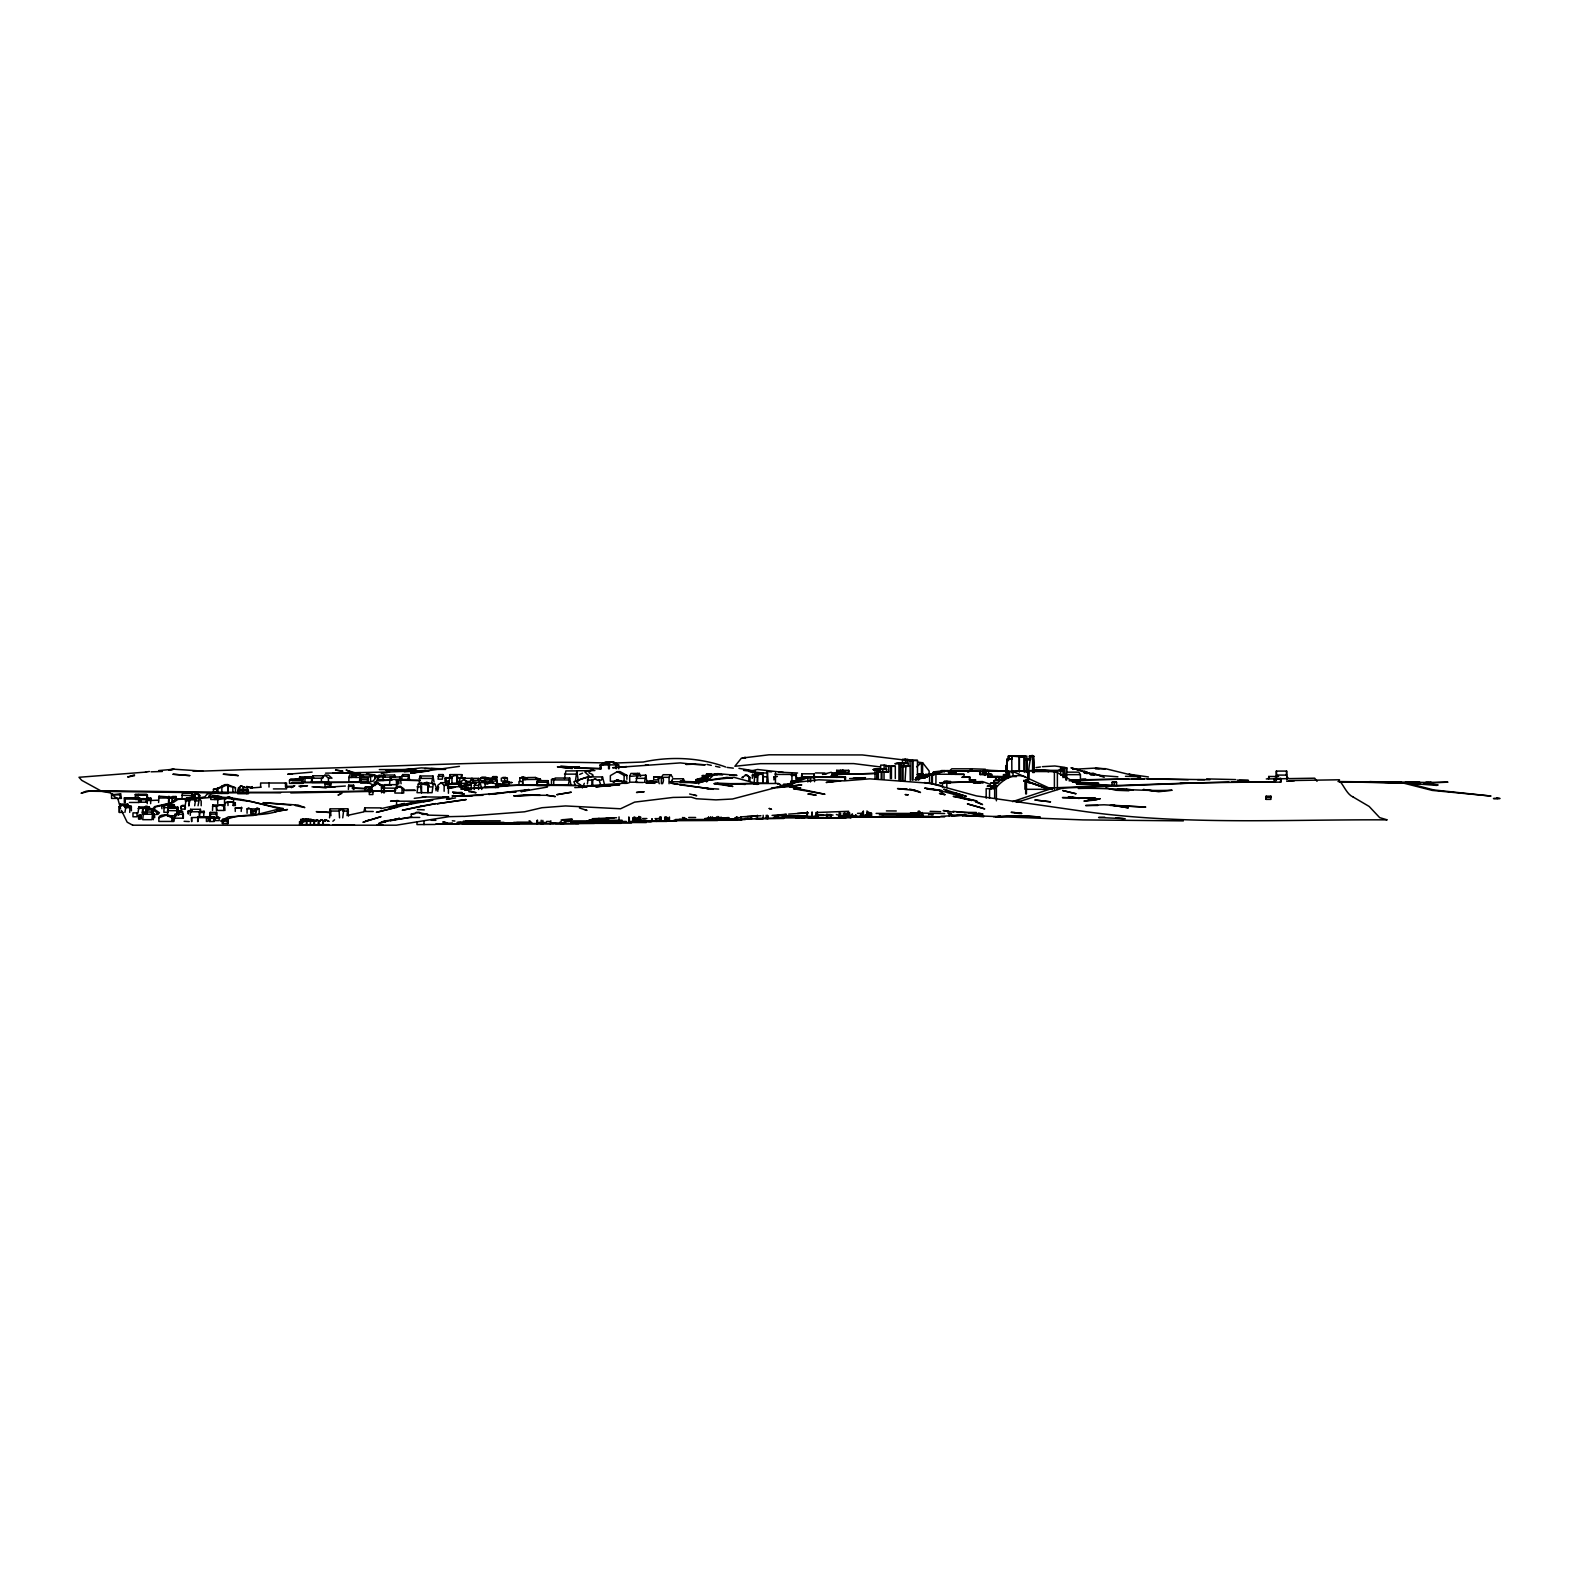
<?xml version="1.0" encoding="UTF-8"?>
<svg xmlns="http://www.w3.org/2000/svg" width="1580" height="1580" viewBox="0 0 1580 1580"><rect width="100%" height="100%" fill="white"/><g stroke="black" fill="none" stroke-linecap="round" stroke-linejoin="round"><path stroke-width="1.5" d="M575.495 780.816L576.858 770.882L565.857 770.922L564.495 778.604M1008.415 760.336L1008.297 756.089L1025.143 756.01L1024.946 772.482M923.214 776.629L923.293 773.864L917.842 773.864L920.133 776.629M217.685 798.256L217.744 799.599L226.691 798.275L217.685 798.256L217.744 803.549M1266.153 796.182L1266.192 799.381L1270.932 799.381L1270.893 796.182L1266.153 796.182L1266.093 799.381M1270.893 796.182L1270.834 797.446L1266.192 797.446M1286.851 779.868L1286.634 771.08L1276.363 771.099L1276.186 780.619M1286.634 771.08L1286.397 775.069M832.107 776.234L832.324 772.896L838.783 772.758M836.59 772.324L836.729 770.329L848.717 770.329L848.855 772.383C843.444 772.561 835.188 767.702 844.767 772.383M848.579 772.324L848.717 770.329M127.743 804.062L127.644 805.425L120.258 805.425L120.356 804.082L127.743 804.062L127.861 805.425M1268.582 778.861L1268.76 776.491L1278.595 776.491M1026.98 780.007C1022.497 779.295 1029.192 781.764 1025.736 780.737L1025.677 793.891M831.317 817.176L826.617 817.176L826.893 814.174M1063.577 777.261L1064.486 767.762L1060.713 767.762M150.633 803.647L150.772 798.038L147.375 798.019L147.217 803.647M124.919 812.416L125.926 806.827L122.727 804.694L119.191 806.649L119.191 812.416L123.023 812.416M184.919 805.563L184.84 809.098L181.108 809.098C178.58 804.101 187.526 804.121 184.998 809.098M137.025 812.811L137.025 816.781L132.977 816.781L132.977 812.851L137.993 812.969L138.882 806.985L149.29 807.005L146.762 807.696L146.94 813.582M126.163 807.301L131.417 807.341L131.258 806.294L125.274 806.215L129.896 806.215L129.738 807.597L124.919 807.597M801.435 777.123L801.85 773.805L814.253 773.805L814.569 781.665M813.838 777.103L814.253 773.805M382.103 788.025L382.478 785.319L391.208 785.3M384.216 787.788L381.55 787.768L384.572 786.899M190.252 815.399L190.627 809.315L200.383 809.315L200.739 811.784M200.383 809.315L199.989 811.745L204.037 811.251L204.432 812.436M171.963 807.143L172.339 804.892L171.963 807.143L168.349 807.143L168.705 804.892L174.314 804.872L174.768 808.348L174.314 807.084L177.79 807.104L178.224 812.258M383.782 788.104L384.375 784.668L396.659 784.668L396.086 788.163L383.782 788.104L383.782 792.805M168.349 812.258L163.846 812.258L164.3 804.931L168.705 804.892L168.349 807.143M174.314 807.084L173.859 808.348L174.314 804.872L164.3 804.931L164.735 807.479M763.12 783.186L763.338 775.504L761.145 773.134L757.294 775.504L757.294 783.186L766.616 783.186L767.446 772.995L754.944 772.976L754.114 783.186M582.368 787.946L584.343 783.325M176.861 814.036L177.316 808.091L167.915 808.091L167.441 815.734L176.861 815.734M757.531 783.186L757.808 775.523L761.145 773.134M171.864 802.482L172.062 797.149L159.027 796.202L158.593 802.482M168.882 802.482L169.1 797.13M212.49 810.441L212.786 804.99L223.511 805.03L223.925 806.728M181.898 799.105L182.431 792.982L192.266 793.002L192.78 795.431L195.012 795.688L195.012 799.105M168.448 802.482L168.882 796.281M192.266 793.002L191.733 799.105L191.792 795.55L197.046 793.437L199.791 795.412L199.791 798.453M381.037 807.894L364.782 807.834L363.933 811.468L373.236 811.488M367.429 779.789L367.844 778.051L361.03 778.051L360.615 783.068L367.429 783.068L367.429 779.789L360.615 779.73M197.619 821.501L197.816 816.761L214.011 816.702L214.347 821.501M356.073 774.891L349.694 774.891L348.884 777.38L351.925 777.399L351.925 775.543L356.527 775.543L356.033 777.439L348.884 777.38L348.884 781.863L361.07 781.863M301.78 821.205L302.274 819.368L308.851 819.388L309.305 821.146M353.288 789.487L353.604 785.201L348.706 785.161L348.39 789.487M216.144 818.163L216.618 812.377L210.239 812.377L209.725 821.501M172.457 797.939L172.852 796.518L176.012 796.537L176.348 797.861L172.457 797.939L172.457 798.967M311.418 781.942L311.872 776.708L305.276 776.787L304.822 781.942M308.357 821.146L308.851 819.388M339.542 817.848L339.068 810.125L342.584 808.802L340.293 810.066M176.012 796.537L175.617 798.967M197.619 817.63L209.725 817.65L209.508 821.501L213.577 821.501L214.011 816.702M302.985 821.126L303.478 819.388L303.953 821.126M310.51 821.087L311.023 819.329L305.493 819.349L304.999 821.067M752.278 778.367L752.574 774.398L756.781 774.398M449.036 784.292L449.036 780.974L447.16 780.974L447.16 784.292L457.232 784.292L457.588 776.768L455.909 774.615L450.024 774.615L448.839 784.292M351.925 777.399L352.459 775.543M796.024 781.31L796.281 774.496L791.462 774.496M342.741 817.848L343.67 810.145L341.892 808.802L338.851 810.895M347.047 815.596L347.738 808.782L330.24 808.842L329.549 817.848M359.43 781.863L360.22 774.871L354.848 774.891M300.24 824.642L300.733 819.487L306.382 819.447L306.915 821.225M152.667 811.982L151.957 819.684L142.733 819.684L143.444 812.061L152.667 811.982L153.379 819.684M301.464 821.245L301.958 819.625L307.606 819.625L308.159 821.245L307.606 819.625M204.037 811.251L203.623 817.196L199.317 817.196L199.554 811.745L190.252 811.804M299.706 776.906L299.252 778.308L304.822 778.308L305.276 776.906L299.706 776.906L300.082 778.308M398.871 779.829L398.871 783.7L396.462 783.7L396.462 779.73L399.404 779.473L400.214 776.985L390.379 777.005L389.569 783.7M235.262 808.071L241.76 808.012L235.262 808.071L235.262 811.429M147.809 808.605C149.488 805.445 143.444 805.622 144.945 808.605M306.382 819.447L305.829 821.067L305.493 819.349M322.774 778.209L323.604 775.76L312.781 775.8L311.932 782.475L320.602 782.475M246.776 786.524L246.401 787.61L252.543 787.571L246.776 786.524L247.132 787.571M587.365 783.897L588.471 776.926L602.513 776.945L604.37 784.055M383.071 777.083L383.802 775.03L394.625 775.03L393.894 777.163L383.071 777.083L383.071 780.579M241.464 807.183L241.187 811.429M602.513 776.945L601.407 780.105L598.01 780.105M251.812 787.61L252.188 786.563M442.993 774.595L442.361 779.157L438.075 779.157L438.707 774.595L442.993 774.595L443.802 776.373M177.79 807.104L177.335 812.258M227.303 823.516L227.777 819.349L222.661 819.349L222.188 820.652L222.188 823.516L228.251 823.516L227.777 819.349M455.909 774.615L461.834 774.635L460.629 777.992L457.232 777.992M1028.916 783.028C1026.447 771.771 1033.972 733.495 1033.932 772.561M646.971 782.219L645.746 775.089L629.689 776.392L629.689 782.199L637.57 782.199M644.541 782.219L645.746 775.089M339.542 811.054L329.549 811.034M636.049 782.219L637.254 775.168M378.41 776.886L379.003 775.346L384.434 775.405L383.822 776.945L378.41 776.886L378.41 779.631L383.822 779.631M147.414 808.703L146.94 809.908L152.431 809.888L152.905 808.683L147.414 808.703L147.849 809.928M217.112 791.817L217.526 788.381L213.458 789.309L213.458 791.817L217.882 791.817L217.526 788.381M1274.211 778.999L1280.748 778.407L1281.005 782.159L1274.211 782.159L1274.211 778.999L1281.005 778.999M1280.748 778.407L1280.491 782.159M427.904 786.643L427.904 792.686L427.746 786.919L429.148 785.398L426.679 782.535L420.576 785.359L421.584 792.686M629.689 776.392L630.933 773.45L639.347 773.41L637.649 776.215M209.725 817.65C203.267 817.769 210.18 816.742 207.81 821.501M492.881 782.89L485.139 783.64L485.139 787.531L498.451 787.531L497.029 781.093L486.561 781.073L485.139 783.64L487.805 783.68L491.637 781.073L492.881 782.89L490.235 781.073L487.805 783.68M434.836 784.115L426.679 782.535L418.246 784.115L417.001 792.686L432.071 792.686L433.236 784.174L434.836 784.115L436.08 786.958L436.08 790.77M372.209 776.688L371.399 774.871L362.768 774.871L361.919 776.846L370.55 776.846L371.399 774.871L374.796 774.951L374.796 778.644M407.996 779.454L408.746 774.635L402.663 774.575L401.893 776.254L401.893 779.454L409.497 779.454L408.746 774.635M419.075 784.095L420.142 775.977L432.94 775.997L434.085 782.179M458.615 785.319L460.076 778.249L471.591 778.328L473.052 781.448M431.853 782.199L432.94 775.997M471.591 778.328L470.149 781.369L466.1 781.508L463.651 779.414L461.36 781.508L461.36 785.3M478.622 778.407L477.614 780.52L471.512 780.421L472.499 778.387L478.622 778.407L479.629 784.332M705.332 776.748L706.102 775.148L706.951 776.629M683.37 778.762L681.908 781.745L671.243 781.764L672.705 778.802L683.37 778.762L684.792 781.626M342.741 811.054L347.047 811.073M470.563 785.122L471.353 783.542L471.077 789.487M466.633 785.319L474.375 782.416L480.162 782.456L478.602 785.379L474.276 785.359L475.837 783.581L474.375 782.416L468.213 782.376L466.633 785.319L471.196 785.28M198.053 805.741L199.514 798.098L186.539 798.117L185.077 805.741M495.607 787.531L497.029 781.093M190.035 797.466L188.889 805.741L190.035 797.466L195.841 797.466L194.696 800.902L198.053 800.922M457.489 783.522L464.935 783.364L463.532 785.951L459.74 785.892M194.696 805.741L195.841 797.466M237.77 790.75L238.56 789.329L247.645 789.368L248.455 793.713L237.77 793.713L237.77 790.75L248.455 790.454M445.619 783.976L460.155 783.976L458.615 786.741L447.535 786.741M421.445 792.686L421.584 786.623M247.645 789.368L246.855 793.713M1025.143 759.467L1030.476 759.486L1026.842 759.526L1026.862 771.81M661.368 783.72L661.368 777.321L663.126 774.714L670.809 774.733L672.586 777.281M1338.734 780.777C1342.408 781.942 1346.259 794.246 1352.994 796.913M669.071 783.72L669.071 777.321L670.809 774.733M911.285 760.869L862.384 754.944L768.966 754.806L741.435 758.124L734.878 766.261L760.336 763.673L853.694 763.594L880.297 766.932M985.841 770.132L997.908 770.685M546.779 785.556L547.924 780.658L549.09 785.556L536.785 785.556L536.785 782.278L537.931 780.678L547.924 780.658M568.346 784.964L569.708 778.051L570.933 784.964M224.163 820.77C240.772 811.231 265.954 818.717 283.294 808.506C262.201 805.05 242.036 797.683 220.252 797.209M580.887 785.596L553.711 785.082L553.731 779.908L555.133 778.032L569.708 778.051M119.764 798.413L120.613 793.792L121.463 798.413L111.568 798.413L111.568 794.839L120.613 793.792M138.645 798.651L124.879 798.631L138.645 798.651L138.645 802.462M468.075 790.198L468.49 787.354L468.865 790.198L465.132 790.198L465.132 787.847L468.49 787.354M551.479 779.71L555.331 778.703L551.479 779.71L551.479 784.964L565.917 784.964M662.514 783.72C666.602 774.812 655.878 774.911 659.235 783.72M1061.819 767.742L1061.819 770.882L1061.76 767.742L1064.486 767.762L1061.76 770.882L1034.327 770.467L1063.024 770.349L1063.024 777.637M142.615 813.068L143.069 807.696L142.042 813.068M289.496 780.283L290.74 778.98L303.064 778.98L303.064 783.364L289.496 783.364L289.496 780.283L301.82 780.283L303.064 778.98M495.804 780.026L496.476 776.61L497.147 780.026M706.537 781.962L714.733 773.785L720.717 773.746M705.983 778.525L703.179 781.626L705.213 781.053L705.213 778.92L701.5 778.92L701.362 781.567M967.869 772.344L971.483 768.808L985.387 769.243L982.148 771.593M535.264 777.459L537.398 779.434L540.558 779.355L535.264 777.459L527.858 777.558L525.883 779.493L522.723 779.572L522.723 784.845L522.585 781.508L518.99 781.508L518.99 784.845M702.034 779.138L700.71 779.592L704.206 778.703L704.245 776.313L708.294 776.293L706.003 778.525L699.683 778.506L704.245 778.486M710.803 773.924L709.005 775.681L710.803 775.622L710.803 773.924L706.596 773.864L706.596 775.582L702.31 775.622L702.33 780.263M948.237 772.245L951.753 768.808L971.483 768.808M238.402 791.067L238.402 788.104L240.733 785.833L245.078 787.433L240.733 785.833M708.887 775.721L704.957 775.662M255.841 813.265L256.967 807.874L259.199 808.901L259.199 813.265M492.249 780.026L492.921 776.649L496.476 776.61M299.548 821.837L305.829 820.652L299.548 821.837L299.548 824.642L328.818 824.661M332.886 821.264L334.545 819.763M421.524 782.535L418.246 784.115M969.192 771.593L971.838 769.263M310.431 824.661L310.351 821.363L312.168 819.842L315.882 821.343L312.168 819.842M1025.084 756.03L1023.84 757.057L1011.753 756.129L1011.872 759.21L1006.776 759.249L1006.48 775.602M321.036 819.664L324.749 821.343L321.036 819.664L319.041 821.383L319.041 824.661M324.887 775.207L321.412 778.15L321.412 782.475L328.443 782.475L328.443 778.012L324.887 775.207L328.443 775.128L331.978 778.189L328.443 778.012M218.534 796.616L221.101 796.695L213.991 796.577L219.087 796.142M916.617 766.813L921.476 762.725L921.476 774.635M998.758 782.238L998.758 777.617L1008.731 777.617L1008.731 776.313L1003.498 777.716L992.062 787.274L996.388 787.294C1003.735 778.841 1013.906 772.857 1025.539 776.886M142.042 808.605L146.743 807.716M323.308 824.661L323.308 821.264L325.243 819.684L328.818 821.284L325.243 819.684M314.084 819.803L312.208 821.343L308.337 819.981L306.56 821.363L306.56 824.661L306.698 820.83L302.333 821.896L302.333 824.661M452.038 784.292L451.841 776.787L457.074 774.615M448.424 793.259L448.424 785.339L445.343 782.693L441.077 782.693L437.818 785.339L437.818 791.264M749.967 781.31L749.967 777.518L746.767 774.733L741.869 777.479L742.995 777.696M371.28 789.941L373.236 790.75L369.424 790.83L369.305 794.543L372.88 794.543L372.999 790.83M316.435 819.763L320.147 821.343L316.435 819.763L314.479 821.304L314.479 824.661M340.036 810.244L341.892 808.802L339.996 810.086M480.498 778.091L487.173 777.794L480.498 778.091L480.498 780.599L484.566 780.599M995.756 787.907L990.226 788.637L994.669 788.657L996.388 786.168L996.388 800.823M838.289 772.778C851.383 774.536 825.274 774.931 838.526 772.778L844.688 772.877M146.407 802.206L146.9 794.503L135.268 794.503L135.268 797.939M210.752 796.676L217.507 796.142L218.08 799.5L210.752 799.5L210.752 796.676L217.507 796.142M308.278 821.363L310.253 819.961L312.07 821.363L310.351 821.363M1026.98 779.71L1025.736 781.034L1027.197 781.172M137.322 799.678L138.467 794.503L146.9 794.503M147.375 798.019L147.552 799.559L147.394 794.859L137.322 795.313M294.334 779.829L296.744 778.782L298.442 779.809M295.282 779.809L296.744 778.782M371.142 786.623L376.396 783.009L383.13 786.603L378.055 783.028L371.142 786.623L371.142 790.75M192.859 795.352L197.046 793.437M394.882 788.736L400.273 786.248L403.71 788.874L403.71 793.042L394.882 793.042L394.882 788.736L396.58 788.736M777.597 784.075L779.572 783.917L781.251 786.287M370.905 791.225L372.999 791.679L369.305 791.817L371.043 791.145M445.007 781.468L445.007 778.15L449.945 777.419M180.91 810.639C175.874 814.253 181.443 808.506 182.648 811.942L182.648 815.32M182.648 811.942L180.732 810.718L178.639 811.942M161.97 806.136C168.231 803.43 160.133 805.484 161.97 808.723M600.163 768.788L600.163 765.115L605.851 761.797L613.198 761.758L618.728 764.957L618.728 768.788M1000.377 815.655L996.96 816.663M626.885 779.295L626.885 775.346L619.992 771.593L617.227 771.652L610.354 775.642L610.354 781.27L626.885 781.27M247.072 813.265L247.072 808.861L248.909 807.814M294.788 785.655L291.372 787.61L294.058 786.228L285.842 786.425M225.881 798.651C228.784 793.16 239.785 804.358 228.982 796.893L224.538 799.559L224.498 803.529M617.089 779.829L622.658 781.843L617.089 779.829L613.08 782.08L614.581 782.001M140.739 815.497L140.739 818.875L138.526 818.875L138.526 815.537L141.252 815.201L141.252 818.875M504 778.17L507.358 778.229L507.358 781.073L501.334 781.073L501.334 778.17L505.56 777.321M460.057 787.373L466.535 786.445L466.535 790.039M371.517 789.743L369.424 790.83M1029.37 759.447L1029.37 756.168L1033.932 756.267M119.191 806.649L123.043 804.714L126.163 806.807L123.043 804.714M221.733 786.188L224.755 784.668L228.093 786.011L228.093 793.437L217.388 793.437L217.388 788.578L221.852 786.208L221.852 793.437M339.976 794.069L338.021 795.115L341.932 793.377M926.828 774.97L927.974 775.01L924.359 774.97L924.359 778.032L922.444 777.952L925.208 777.952M251.497 810.797L255.348 810.797L255.348 814.095L251.497 814.095L251.497 810.797L255.348 810.797M253.314 810.797L254.321 810.283M1017.737 801.692L1020.226 801.633L1016.177 801.712L1018.745 801.198M396.462 779.73L399.404 779.473M1112.024 785.023L1112.024 782.357L1115.065 781.962L1116.566 782.357L1116.566 785.023M470.563 783.581L475.837 782.416M695.871 783.107L695.871 779.69L700.039 779.631L697.728 778.762M918.197 777.913L919.343 777.854L915.748 777.874L915.748 780.066M698.38 778.762L695.871 779.69M138.526 815.537L141.252 815.201M591.927 785.813L591.927 780.066L595.798 778.782M221.951 787.235L227.56 784.589L235.44 787.749L235.44 791.54M447.535 788.025L455.475 787.136L449.095 788.341M965.933 814.984L962.26 815.596L964.946 814.312M173.01 821.442L173.01 818.282L174.57 818.282L173.919 821.442L158.849 821.442L158.849 817.769C159.679 811.962 177.197 816.682 171.924 817.788L165.406 814.767M1011.872 772.877L1011.753 756.129L1024.946 756.089M380.286 822.706L383.96 821.047L411.156 817.452M167.223 814.786L158.849 817.769M519.86 777.755L525.923 777.637L519.86 777.755L519.86 781.369M579.663 774.417L582.586 773.153M917.842 773.864L923.293 773.864M1019.317 757.057L1019.317 771.79L1019.317 757.057L1023.84 757.057L1023.84 771.79M482.927 795.313L452.038 795.945L471.946 795.984M997.474 771.297L1007.033 771.099L1007.033 759.21L1009.107 759.111L1009.107 756.089M901.351 766.754L910.278 766.083L899.988 766.142L899.988 780.461L899.751 763.338L908.263 763.377L908.263 766.083M805.682 778.229L805.682 777.202L787.531 784.431L783.502 784.45L783.502 786.485M424.21 801.198L425.435 800.705M396.58 807.617L396.58 801.198L398.911 801.198M406.495 805.207L413.269 802.482L406.198 804.931L432.821 800.112L423.302 801.672M219.146 817.848L219.146 820.573L215.334 820.573L215.334 817.828L219.976 817.729L217.29 817.058M488.141 778.308L484.685 779.671L494.698 778.308L496.199 779.295L488.141 778.308L494.698 778.308M365.395 821.343L362.946 822.291L381.037 816.663L365.395 821.343L369.779 819.645M527.858 777.558L522.723 779.572L540.558 779.355M616.319 764.977L618.728 764.957L609.386 764.858L606.286 763.377L600.163 765.115L613.198 761.758L616.2 764.918L616.2 768.788M191.812 811.172L188.099 811.152L192.187 811.152L188.099 811.152L188.099 813.759M933.977 774.536L928.428 775.188L944.386 770.665L944.386 771.85M783.344 786.03L786.682 784.766M218.119 816.979L215.334 817.828M224.083 806.412L223.511 805.03L220.292 805.01L224.083 806.412L224.083 810.441L216.44 810.441L216.44 806.313L220.766 804.971M419.747 817.452L411.274 817.452L411.274 814.075L419.154 812.239L422.255 814.391L427.686 814.312L416.251 812.258M503.092 782.594L511.94 782.535L503.092 782.594L503.092 785.418M1011.872 759.21L1009.008 759.151L1009.008 756.089L1011.99 756.03M706.596 773.864L722.574 774.931M570.341 820.692L569.254 821.264L570.755 821.521M601.308 768.67L574.29 767.939L601.269 768.65L601.012 765.115L606.286 763.377M749.947 771.218L757.531 769.48L783.423 772.403M902.338 763.278L894.912 763.673L899.751 763.338M925.327 777.399L919.817 777.992L927.302 775.602L927.302 777.36M928.922 775.899L916.479 779.908M993.86 786.248L997.158 785.971L987.224 786.208L993.86 786.248L993.86 788.637M247.072 808.861L255.841 808.94M914.741 779.671L918.652 778.427L918.652 780.125M134.517 774.852L127.664 777.005L134.517 775.721M383.723 821.857L385.915 821.185M1017.954 801.949L1062.846 788.045L1201.096 782.771L1273.954 781.843M351.925 775.543L356.527 775.543M740.112 817.729L738.571 817.65M932.832 774.694L946.855 770.665L983.906 771.395L983.906 774.417L979.896 774.457L979.896 771.554M1113.505 781.922L1112.024 782.357L1116.566 782.357L1113.505 781.922L1115.065 781.962M790.652 784.391L810.007 776.768L814.589 777.755L801.751 777.024L801.751 778.189L796.695 778.348L802.956 778.328L797.92 778.861L797.92 781.053L791.244 781.073L791.244 784.45L783.502 784.45M1012.563 801.633L1052.576 788.183M372.801 784.806L375.843 783.996L372.801 786.09L372.801 784.806L376.06 783.996M347.798 815.339L363.676 811.883M403.512 804.023L389.569 807.716L416.449 801.495L448.463 797.248M394.961 807.716L376.376 812.357L412.064 803.371M600.163 765.115L613.198 761.758M962.26 815.596L984.004 816.544L957.381 815.063L1082.952 819.902L1183.361 820.869M452.947 783.384L449.253 784.332L455.415 783.384M382.637 786.603L378.805 784.036L381.886 784.924M986.177 771.178C986.572 778.13 984.241 768.236 989.08 771.099L1008.395 771.04M1004.999 777.518L998.758 777.617M831.297 772.264L822.509 774.417L826.913 773.647M378.588 823.417L385.579 821.719M390.26 820.573L399.602 818.302L381.511 822.43L386.014 821.561M308.278 820.83L302.333 821.896M398.18 780.935L396.521 780.718L398.18 780.935L398.18 783.7M381.274 808.585L404.48 803.41M998.027 783.265L990.502 783.127L996.427 783.028M238.402 788.104L240.219 787.729M325.065 783.897L330.872 783.838L330.872 787.274L325.065 787.274L325.065 783.897L328.838 783.364M849.625 778.545L864.537 778.269M227.935 802.324C219.837 803.924 237.474 798.256 233.07 805.524M411.57 773.055L459.444 766.359M381.274 773.607L389.569 771.968L425.257 770.467M452.374 798.177L446.508 799.322L455.553 797.92M390.537 820.711L411.807 816.84M386.646 772.521L389.569 771.968L332.649 773.173M414.256 798.354L425.494 796.952L448.957 797.189M915.748 777.874L918.494 777.38M274.742 811.784L287.461 809.533L277.428 811.054M217.388 788.578L220.074 788.124M1027.197 780.875L1025.064 781.034L1025.064 789.309L1049.021 789.309L1026.447 780.895L1023.761 781.27M626.806 766.557L612.645 767.742L680.308 762.903L692.297 764.246L686.056 764.463M1125.474 776.313L1137.679 776.629M672.586 781.409L669.545 781.903L671.974 781.903M305.769 785.754L299.904 786.682L307.488 785.774L298.936 786.129M993.86 785.576L993.86 780.639L1001.029 780.164M1187.113 783.186L1188.318 783.107L1116.764 785.497L1084.374 783.877L1089.963 783.482M949.955 814.767L951.654 814.51M183.339 818.183L183.339 814.293L182.905 818.183L174.807 818.183L175.261 814.214M411.57 772.758L425.494 770.685L410.583 773.193L428.911 770.961M145.498 772.067L149.409 771.494M773.943 779.888L773.943 776.965L777.399 776.452M985.979 771.218L1006.776 771.198M601.15 786.149L595.779 786.899L619.735 784.746L603.481 785.971M653.725 776.846L658.939 776.846L653.725 776.846L653.725 779.829L658.07 779.829L658.07 776.827M1036.046 767.584L1040.45 766.971M451.841 776.787L452.038 777.972L448.839 777.972M834.003 781.468L826.182 782.456L840.837 780.915M844.392 815.932L840.363 816.307M990.463 784.391L982.523 781.567L939.587 782.771L950.469 782.574L950.469 781.429L944.267 781.429L944.267 782.633M618.748 767.406L623.389 766.853L620.466 766.991M789.803 816.149L785.359 816.544M228.093 786.011L235.44 787.749M777.064 787.709L801.751 784.924L771.455 787.907M843.996 816.031L838.526 816.208M1084.314 783.404L1093.558 783.325M465.31 796.083L515.89 791.62M601.012 765.115L609.386 764.858L609.386 768.788M742.561 758.282L745.484 758.005L744.95 757.136M547.411 787.057L521.025 791.62L529.083 789.526L488.773 794.424L502.479 793.12M415.046 813.68L411.274 814.075M385.579 770.329L415.125 769.282M216.44 806.313L216.855 810.441M509.352 792.469L516.206 791.817M370.016 790.237L370.016 786.899L371.952 786.88L371.952 790.237L365.138 790.237L365.138 787.215L370.194 786.899L370.194 790.237M158.691 770.566L174.096 769.223L202.675 771.099L247.665 769.559C366.817 768.907 485.929 759.723 605.357 762.962M463.296 821.165L479.214 820.81M154.643 814.253L151.522 812.239L154.643 814.253L154.643 817.749M807.834 781.942L807.834 777.242L845.517 777.163L845.517 780.145M607.471 819.269L592.224 819.684M785.793 814.431L776.452 815.734L805.998 816.11M650.269 781.053L652.955 780.836L647.583 781.132M398.121 800.547L390.556 801.179L397.153 800.645M629.018 782.87L579.406 786.406M786.603 814.273L772.067 815.399M704.206 778.703L704.957 776.274L708.887 776.254M608.636 819.25L589.182 819.842M788.637 814.115L807.38 812.87M1023.761 780.342L1045.98 788.4M250.568 787.986L261.075 787.215M458.714 824.029L436.001 824.089L452.374 822.963M132.74 825.195L396.343 825.195L448.997 816.663L462.723 816.346A4.977 4.957 -90 0 1 463.987 816.426L524.52 811.804L541.999 807.716L565.521 805.938L620.525 808.782L634.607 802.126L673.139 797.426L691.151 797.13L696.326 798.749L715.938 799.875L732.528 799.006L795.451 782.436L818.835 779.789L844.332 780.875L869.711 778.841L930.324 783.305L976.558 795.945L1082.813 811.251C1183.42 825.511 1285.705 819.289 1387.201 819.862L1379.676 817.63L1369.169 806.452L1353.132 797.011M995.993 777.242C995.913 784.549 993.879 774.082 999.469 777.202L987.856 777.242L988.349 774.378L991.707 774.378L991.707 777.163L987.856 777.242M951.515 816.05L963.721 815.221L941.009 816.268M842.575 770.329L845.063 771.455L842.713 770.329L836.867 772.403L836.729 770.329M371.952 786.88L365.138 787.215M404.302 771.79L420.122 770.803L411.077 770.546L428.062 770.922M470.544 822.548L469.201 822.37M740.546 816.88L760.928 815.734M413.763 769.243L404.974 769.776L421.347 767.88L437.463 768.828L424.763 768.591M345.349 786.03L331.918 786.899L334.841 787.274L327.04 786.208M704.957 778.644L701.639 778.802M518.082 795.708L535.916 795.115L513.698 795.846L530.307 794.977L523.711 795.214M1286.713 781.29L1294.297 780.816M656.628 781.962L645.371 782.594L657.359 782.08M873.345 769.697C890.034 769.263 864.003 770.013 877.038 769.322L877.038 779.157M796.458 781.429L800.25 780.994L791.244 781.073M1006.875 776.234L1006.875 771.613L1043.63 770.132L1054.393 771.099L1078.33 784.154M747.044 816.564L756.86 816.011M312.129 772.106L287.698 774.259L292.458 774.141M395.691 790.593L373.137 791.343M845.517 777.163L843.207 777.301L844.826 777.321L844.826 780.145M572.355 767.09L579.406 766.715L568.306 767.11M454.526 774.615L457.588 776.768M196.216 798.71L215.413 797.051M702.35 775.622L703.851 775.543M975.532 782.673L973.28 782.791L974.998 782.87L974.998 779.928L969.389 779.987L969.389 777.222L967.651 777.202L969.962 777.202L969.962 779.947L975.532 779.928L975.532 782.673L981.062 782.693L976.776 782.87M571.782 819.289L564.001 819.783L566.766 820.474M797.505 813.443L808.407 812.87M572.513 767.07L579.406 766.715M188.099 798.947L177.928 799.401L172.753 802.877L155.452 806.965L154.188 809.158L159.442 812.752L157.941 814.332L156.321 814.47L157.585 812.91L152.312 809.612L154.583 806.61L171.015 802.877L175.419 799.065L198.409 798.078L204.867 796.853L207.118 794.148L212.55 792.864L89.033 791.205L81.094 793.239L86.347 791.145L115.399 790.928L280.628 792.864M646.595 782.061L656.371 781.567M728.4 817.65L704.779 818.558M1006.855 765.55L1005.788 765.609L1005.788 772.857M698.676 783.957L698.676 781.626L703.179 781.626M562.46 819.684L572.414 819.269M616.556 817.709L592.224 818.717M604.686 820.81L587.424 821.008M786.267 816.761L789.822 816.821M1104.756 817.196L1098.594 817.492L1123.262 818.618M1025.42 770.922L1028.896 770.764L1028.916 778.723M341.221 808.802L343.67 810.145M995.973 816.919L1019.929 815.616L1039.956 817.018L1019.929 815.616L993.543 816.722M146.644 772.028L79 777.281L81.726 780.342L101.535 791.225L110.225 792.864L113.503 795.846M151.068 771.83L162.385 771.475M623.725 783.344L626.648 783.344M574.764 787.591L586.99 787.057L579.169 786.011M445.343 785.201L447.476 785.102L448.779 787.433M848.756 811.29L815.873 812.535L815.833 816.366M1006.875 771.613L1040.963 770.27L1057.376 771.889L1057.376 789.487M138.053 808.387L142.615 808.21M603.58 820.83L586.733 821.165M686.174 764.305L695.457 764.029M815.418 772.936L824.957 773.035M655.147 782.811L646.852 783.127L654.673 783.305M1278.418 778.802L1314.698 778.189L1317.029 781.29M885.886 769.302L886.143 765.194L880.692 765.115L880.613 769.342L886.558 769.302L886.558 771.85L882.825 771.87L882.825 769.361L886.558 769.302M148.441 800.547L158.454 800.171M853.299 778.13L865.504 777.676M787.531 784.431L792.568 784.351M705.885 818.598L729.091 817.63M145.103 806.531L147.809 806.63M606.305 818.025L614.363 817.729M436.001 824.089L451.386 823.792M327.416 783.404L330.872 783.838M505.798 781.685L508.938 781.587M1066.678 780.007L1066.678 767.742L1065.809 780.007M462.407 789.25L518.339 785.142L553.711 785.082M792.568 781.508L797.525 781.488L791.185 781.31M442.598 797.308L447.476 797.149M734.759 817.808L739.006 817.65M224.755 784.668L227.56 784.589M797.92 778.861L802.956 778.822M1023.346 770.981L1026.21 770.882M460.847 789.111L508.306 785.457L497.048 784.016M1061.404 767.762L1062.432 767.742M876.861 773.37L832.245 774.575L876.347 773.41M1022.141 771L1024.255 770.941M982.957 783.127L979.106 781.764L946.776 782.574L950.469 782.574M1085.5 783.384L1093.874 783.325M1289.162 780.599L1339.485 779.769M1027.316 781.824L1049.021 788.776M613.099 763.101L643.317 762.014C669.841 756.287 699.091 757.314 725.635 766.991M761.244 773.232L762.35 773.213M877.967 779.058L877.967 771.889L881.956 771.83L881.956 779.019M395.336 790.75L219.66 792.923L211.523 793.871L208.619 796.261L217.882 797.11M390.3 780.105L376.731 780.56L378.983 776.155L373.295 775.721M1070.015 779.928L1144.829 778.861M415.797 769.539L379.319 769.598M617.227 771.652L624.12 775.405L626.885 775.346M291.372 786.899L285.506 787.038L285.466 783.009M929.573 783.344L929.573 774.18L935.933 774.259L935.933 783.384M800.25 780.994L796.458 781.014M191.536 821.501L191.536 817.591L197.994 817.452L197.994 821.501M905.854 760.316L912.845 760.237M899.988 766.142L903.049 766.122L903.049 780.599M290.779 792.923L370.964 791.422M181.898 795.293L195.012 795.688M1016.177 801.712L1020.226 801.633M521.795 776.945L523.869 776.906M708.038 776.313L708.038 778.506L705.213 778.92M1229.003 782.041L1180.043 783.404M223.827 820.968L220.529 821.027L228.429 816.84L253.274 815.458L279.976 808.763L251.378 801.613L219.956 797.288M192.898 770.981L202.754 770.882M904.787 759.269L904.787 760.375L917.467 760.414L917.467 777.637M985.96 773.943L985.189 773.963M969.389 777.222L962.121 777.301M756.307 783.482L740.664 783.759L745.306 784.391L715.009 783.107M414.77 790.217L403.433 790.316M1046.572 788.064L1111.293 785.754L1076.869 784.273M427.212 815.102L448.463 815.655M957.125 812.318L976.44 812.456M659.235 777.577L662.514 777.518M308.337 819.981L310.253 819.961M323.308 821.264L325.204 821.245M325.559 773.153L360.754 772.679M577.944 770.764L594.91 770.546M877.967 771.889L888.592 771.83L888.592 766.32L890.389 766.3L890.389 778.565M729.822 775.464L736.991 775.365L717.577 773.627M949.185 772.719L955.88 774.299L955.88 772.699L949.185 772.719L949.185 774.24L952.207 774.299M952.878 772.739L955.88 772.699M754.114 776.945L757.531 776.886M763.12 776.807L766.616 776.768M924.359 774.97L930.067 774.97M453.341 792.726L462.15 792.587L453.341 792.686L464.342 794.029L452.611 791.896M1077.047 783.897L1083.999 783.127L1072.445 782.041M1044.558 788.183L1052.537 788.144M700.355 781.962L680.072 781.389L695.457 782.831M800.902 816.09L782.535 816.663M468.391 822.568L476.291 822.627M886.558 771.85L888.592 771.83M811.152 777.103L805.583 777.163L814.707 777.083L802.285 777.202L801.85 773.805M1092.096 783.482L1098.732 783.285L1072.682 781.784M168.349 806.057L171.963 806.017M209.508 818.302L213.577 818.262M1058.521 770.329L1063.024 770.349M458.615 781.527L461.36 781.508M969.389 779.987L974.998 779.928M1429.406 782.495L1369.742 781.665L1406.674 782.87L1433.593 789.921L1491.007 796.063L1432.25 790.415L1403.929 783.206L1341.697 781.764M167.579 798.196L172.516 798.157L172.062 797.149M142.733 814.293L151.957 814.214M500.208 820.81L466.159 820.83M933.03 775.207L933.03 772.442L938.658 771.87L933.859 771.83L933.859 775.267M983.906 774.417L991.707 774.378M979.896 774.457L990.7 774.398L990.7 777.202M1144.947 778.901L1131.675 778.861M1235.659 779.592L1206.587 778.881M1275.435 782.061L1231.413 782.041M405.606 790.494L415.422 790.435M256.256 808.921L259.199 808.901M917.467 760.414L913.102 760.434L913.102 780.105M895.307 778.565L895.307 766.28L891.436 766.3L891.436 778.565M873.345 769.401L877.651 769.677M933.03 774.496L925.208 774.516L930.067 774.556M924.359 777.281L916.519 777.321L921.397 777.479M426.679 782.535L427.785 782.535M603.817 785.833L610.236 785.813M1341.539 782.12L1401.164 781.981L1365.831 781.981M235.42 802.818L233.327 802.818L233.327 805.524L235.42 805.524L235.203 802.818M212.49 806.294L216.855 806.274M1097.863 805.464L1085.638 805.524L1103.966 804.793L1145.737 807.084L1110.068 805.405M1008.119 774.615L1003.537 774.635L1003.537 778.881M445.007 778.15L448.76 778.15M990.463 776.215L1005.117 776.669M389.569 779.493L396.995 779.473L396.995 783.7M1085.322 779.947L1128.673 778.999M1085.282 780.066L1071.082 780.046M536.785 782.278L546.779 782.238M448.384 784.351L451.07 784.332M714.456 783.7L778.565 783.463M990.719 788.637L990.719 786.188L996.388 786.168M147.217 799.519L150.633 799.519M504.04 822.39L475.047 822.39M531.453 822.39L513.678 822.39M1006.48 771.218L988.567 771.238L988.567 775.622M1066.796 772.166L1078.785 772.146L1080.424 774.635L1080.424 780.816L1069.048 780.816M564.495 774.141L575.495 774.121M954.715 774.319L964.017 774.338L964.017 777.261L962.121 777.242L969.962 777.202M1276.324 778.822L1266.291 778.94M944.267 781.429L947.961 781.429L947.961 782.574M591.335 785.872L595.087 785.852M124.326 797.999L140.462 798.591L139.731 802.462L139.731 797.999L124.326 797.999L124.326 802.462M1023.84 756.089L1026.842 756.03L1026.803 772.462M1026.862 759.486L1030.476 759.486M904.787 760.375L907.809 760.414L907.809 759.269L902.516 759.269L902.516 763.338L908.263 763.377M896.63 763.278L898.645 763.318M645.371 764.977L648.077 764.977M887.368 766.261L893.648 766.261M1066.678 767.742L1060.496 767.762L1060.773 775.365M877.038 769.322L876.624 779.157M876.821 769.618L882.825 769.361M984.024 770.665L1008 771M1007.388 771.159L984.933 770.586L984.933 775.425M933.859 771.83L944.386 770.665M1080.424 774.635L1065.177 774.635M752.278 775.444L756.465 775.444M760.158 773.134L763.338 775.504M791.185 775.405L796.024 775.405M921.772 775.563L924.616 775.622M924.636 775.444L923.036 775.484L924.754 775.622M438.075 776.373L442.361 776.373M773.943 776.965L775.148 776.965M661.368 777.321L669.071 777.321M834.043 777.301L837.321 777.301L837.321 775.997L830.764 775.997L830.764 777.301L834.043 777.301L834.043 775.997M844.826 777.321L836.274 777.321M311.932 778.209L320.602 778.209M502.894 777.38L507.358 778.229M419.075 778.407L431.853 778.407M636.049 778.328L644.541 778.328M1197.561 779.69L1204.632 779.69M587.365 780.105L592.698 780.105L592.698 785.813M973.28 779.928L975.532 779.928M995.479 780.224L999.291 780.224M1023.702 780.836L1027.968 780.836M490.235 781.073L491.637 781.073M1384.574 782.298L1398.774 782.456M1430.275 782.436L1431.322 782.416L1425.654 782.456L1447.932 782.159L1423.995 783.226L1438.136 784.964L1436.674 785.418L1400.769 782.633L1339.406 781.784M451.683 783.384L456.758 783.384L460.215 786.07M441.077 782.693L444.138 785.339L448.424 785.339M589.143 785.813L595.462 785.813M459.405 786.445L466.535 786.445M990.719 786.188L991.351 788.637L986.177 788.637L986.177 798.177M384.315 787.077L384.216 792.805M438.588 787.077L437.463 787.077L438.588 787.373M465.132 787.847L468.075 787.847M273.399 788.914L286.553 788.914L286.553 783.009L260.621 783.009L260.621 787.038M398.575 786.307L403.71 788.874M135.268 794.503L138.467 794.503M195.742 793.437L199.791 795.412M158.593 797.999L168.448 797.999M196.157 798.117L186.539 798.117L187.625 800.033M192.859 798.453L198.507 798.453L198.507 795.412M145.913 798.808C132.404 800.606 150.475 795.589 145.913 802.206L140.66 802.206M139.652 799.678L146.664 799.678M396.58 801.198L426.541 801.198M227.935 801.949L233.07 801.949M129.461 802.462L138.902 802.462L138.902 798.354M163.846 807.617L173.859 807.617M857.525 813.345L861.337 813.345M876.09 813.404L920.153 813.424M845.735 814.273L849.448 814.273M817.709 815.063L833.035 815.063M879.329 814.885L923.411 814.905M815.339 815.399L819.269 815.399M820.218 815.399L823.891 815.399M901.015 815.181L909.705 815.181M948.988 815.221L952.799 815.221M953.254 815.221L959.514 815.221M782.416 816.366L818.539 816.366M850.159 816.327L860.824 816.327M896.532 816.307L928.764 816.307M850.712 816.485L857.407 816.485M897.144 816.505L882.549 816.505L882.549 814.075M913.359 816.742L919.777 816.742M925.663 816.761L931.864 816.761M862.028 816.781L892.621 817.058M894.063 816.801L944.623 816.88M886.657 817.196L839.099 817.216L839.217 812.811M887.802 817.216L939.488 817.176M800.922 817.729L804.714 817.729M807.953 817.65L851.205 817.749M773.529 817.907L845.991 817.887M744.911 818.381L752.495 818.381M755.359 818.42L775.76 818.282M795.727 818.104L799.44 818.104M642.645 818.558L646.892 818.558M655.029 818.638L658.623 818.638M757.136 818.697L783.957 818.46M707.03 818.894L734.325 818.894M741.139 819.072L762.469 818.894M679.222 819.388L685.207 819.349M746.274 819.131L749.038 819.131M675.47 819.487L706.457 819.487M712.876 819.546L745.286 819.586M676.793 820.04L680.427 820.04M693.798 819.763L741.929 819.862M589.241 820.237L622.105 820.237M641.618 820.257L645.41 820.257M674.127 820.336L737.07 820.257L737.07 816.801M673.159 820.593L717.616 820.494M550.907 820.889L550.176 823.753M566.015 820.889L589.774 820.889M644.917 820.889L657.853 820.889M675.272 820.929L659.413 820.929L659.413 817.63M648.57 821.383L652.343 821.383L652.204 818.914M656.51 821.067L676.576 821.067M546.562 821.462L550.294 821.462M600.756 821.462L626.351 821.462M666.938 821.403L628.721 821.442L628.84 816.88M644.818 821.738L651.098 821.738M570.676 822.074L601.308 822.074M459.78 822.43L464.441 822.469M516.68 822.528L531.69 822.528M542.849 822.528L546.364 822.528M598.149 822.41L646.339 822.548M464.204 822.745L492.288 822.745M493.237 822.745L528.984 822.745M555.548 823.002L551.756 823.002L565.818 823.18L565.818 820.178M595.364 822.884L631.546 822.884M541.091 823.239L544.903 823.239M575.476 823.338L621.039 823.318M516.857 823.516L554.225 823.516M555.41 823.654L594.475 823.377M449.925 823.99L573.895 823.713M574.725 823.713L578.616 823.713M462.387 824.069L518.754 824.049M435.27 824.464L416.982 824.582L416.982 821.699M332.886 824.721L354.473 824.76M377.146 824.721L382.814 824.721M438.371 769.401L445.659 769.401M807.834 777.242L830.764 777.301M391.959 780.164L377.541 780.619L374.223 782.376L376.079 784.589M400.866 780.164L420.181 780.599M603.363 785.833L607.648 785.852M199.317 812.476L203.623 812.495M222.661 819.349L223.136 820.672L228.251 820.672M456.976 822.39L463.315 822.449M1033.182 771.534L1054.927 771.593M929.573 774.18L964.017 774.338M1276.363 771.099L1276.601 775.069L1286.851 775.109M717.3 774.773L710.506 775.109M462.071 777.696L461.834 774.635M1128.89 790.77L1115.934 790.277L1105.921 787.808M435.962 788.657L438.509 788.677M167.441 810.619L176.861 810.659M688.702 817.472L695.635 817.492M222.188 820.652L227.303 820.672M497.147 777.123L492.921 776.649M706.003 778.92L702.192 778.901L702.192 781.587M553.731 779.908L568.346 779.967M705.213 781.053L696.701 781.053L703.179 781.113M698.676 781.626L702.409 781.646M680.308 782.535L698.893 782.614L680.072 781.389M417.001 786.88L421.445 786.899M427.746 786.919L432.071 786.939M111.568 794.839L119.764 794.878M185.077 800.843L188.889 800.863M886.4 810.915L896.275 810.975M209.785 814.095L216.144 814.135M892.305 766.261L895.307 766.28M933.03 772.442L938.658 772.442M706.596 775.582L710.803 775.622M400.115 780.164L419.628 780.362M188.731 799.796L194.538 799.836M1072.662 769.322L1096.145 768.038L1105.19 768.986M1338.003 781.547L1364.626 781.863M492.249 777.261L495.804 777.281M359.43 777.459L356.033 777.439L356.033 775.543M181.266 809.098L181.266 806.156L184.998 806.195M431.202 820.297L435.902 820.336M901.351 766.478L904.214 766.794M880.297 769.381L875.024 769.342L875.024 779.177M983.906 771.395L941.423 770.546M933.425 789.131L927.085 789.072L939.547 790.356L943.695 794.167L939.547 790.356L924.636 788.163L941.739 790.415M174.807 814.273L183.339 814.293M885.886 766.28L888.592 766.32M1007.388 770.862L985.505 770.882M1209.944 779.71L1146.665 778.881L1188.219 779.73M463.651 779.414L466.93 781.369L466.93 785.26M376.396 783.009L378.055 783.028M348.39 786.307L353.288 786.366M401.893 776.254L407.996 776.333M304.743 778.229L311.418 778.328M780.283 785.398L784.746 785.596M540.321 795.392L528.589 795.214L547.411 795.313M168.882 798.078L171.864 798.117M1239.312 780.323L1248.18 780.461M1248.555 780.402L1237.199 780.184M1008.731 777.617L1004.88 777.558L1004.88 776.234L1008.731 776.313M1082.438 779.473L1086.092 779.375L1081.056 779.217M481.801 777.123L485.87 777.182M635.93 782.396L643.258 782.515M495.607 783.818L492.526 782.87M587.839 785.714L594.791 785.833M1042.405 766.675L1054.867 765.984L1065.118 767.406M1398.438 782.456L1384.673 782.298M910.475 812.89L944.662 813.522M540.321 822.469L538.958 822.41M218.08 796.636L212.253 796.103M431.103 768.492L445.264 768.808M1078.311 788.479C1109.674 787.551 1140.958 791.481 1172.123 790.237L1158.693 791.718L1143.308 789.487L1152.887 790.81M788.361 783.858L792.568 784.134M348.035 811.449L348.449 816.11M982.977 773.884L986.177 773.963M325.915 787.512L314.124 787.018M375.922 776.155L377.028 776.313L373.236 781.014L368.93 782.199L291.787 782.515L367.232 782.317L374.875 785.655M1005.117 774.694L1003.537 774.635L1004.031 779.295M940.614 811.666L930.106 811.35M422.433 784.095L429.148 785.398M352.063 788.064L366.58 788.578M353.387 788.223L365.494 788.657M472.914 782.416L475.837 783.581M907.098 788.973L897.519 788.598L915.847 790.632M993.86 780.639L1003.498 780.224L1003.498 777.716M560.841 766.043L584.047 768.196M801.751 777.024L805.682 777.202M326.645 787.669L312.03 786.84M213.458 789.309L217.112 789.467M1099.186 768.729L1095.177 768.552L1105.427 768.67L1140.622 777.301L1128.89 774.2L1148.443 776.945M461.261 822.528L458.003 822.39M766.893 771.613L771.613 771.83M778.703 772.146L797.584 773.015M713.943 783.68L732.844 786.445L717.202 783.344M417.436 809.572L424.269 809.888M184.109 821.304L189.244 821.561M473.19 822.469L474.415 822.528M1084.176 772.916L1093.953 773.548L1104.203 777.321M748.979 771.593L753.127 771.83M718.683 789.092L705.964 788.341L713.311 789.348M754.845 771.04L743.587 770.329L754.845 771.04L738.946 768.354M687.162 781.745L700.355 782.554M1092.491 773.45L1093.953 773.548M700.71 779.295L702.113 779.375M700.71 779.592L702.113 779.671M928.546 814.628L932.161 814.865M452.354 820.81L454.882 821.027M1137.442 775.74L1139.397 775.879M1117.889 776.807L1099.403 775.385M777.874 816.623L774.22 816.327M929.139 775.01L929.139 770.981L922.582 762.686L918.118 762.429L921.476 762.725M948.099 810.955L943.201 810.56L953.708 812.179M952.977 811.35L983.037 814.135L978.632 813.009M1004.88 776.234L1016.453 776.61M1091.504 799.401L1100.292 798.69L1083.939 801.119L1096.876 799.875L1084.67 797.9L1062.432 797.604L1095.651 798.236L1084.67 797.9L1089.232 798.907M486.601 782.969L481.031 782.456M1094.841 774.97L1090.279 774.556L1091.76 774.654M789.526 786.86L800.764 787.946L785.872 786.149M362.788 775.188L346.119 770.092L358.324 775.049M924.498 782.535L940.989 785.517M290.878 805.069L263.031 802.68L297.968 805.069L304.802 807.558L295.262 805.524M1115.875 817.769L1125.217 818.776M132.681 825.195L127.15 822.173L121.482 810.441M567.931 767.979L557.424 766.813L572.335 768.552M497.562 783.68L511.683 785.28L575.594 785.457L573.895 781.725L589.38 776.175L584.916 772.047L593.29 769.48L588.906 771.613L589.182 772.976C602.019 777.834 578.892 776.274 576.759 782.396L581.519 785.615M763.14 773.055L750.678 771.613L759.19 773.509M727.136 767.426L733.337 768.157M956.651 796.794L953.214 796.379L971.799 800.487L958.349 796.992M481.584 782.001L488.437 782.811M917.96 811.37L920.153 811.666M561.117 819.981L568.287 821.6M905.933 766.241L905.063 780.599M1029.37 756.168L1030.476 756.326M468.747 791.659L476.074 792.706L469.951 790.988M947.546 812.91L951.298 813.522M753.601 783.838L757.393 784.431M1084.907 772.66L1089.548 773.469M937.592 789.961L962.26 796.596L945.887 790.869M1101.043 775.681L1091.583 773.864M745.306 774.714L749.967 777.518M679.439 784.786L708.65 788.578L670.789 783.107L677.386 784.391M1268.622 778.723L1268.76 776.491M931.193 814.371L933.346 814.826M706.951 764.424L711.277 765.372M715.602 766.32L719.927 767.268M1088.087 773.272L1084.413 772.462L1087.099 773.667M909.488 789.072L915.531 790.435M912.904 790.158L920.488 792.508L917.546 790.909M371.3 775.03L366.481 773.884L374.796 774.951M689.611 793.99L696.681 795.688L694.252 795.036M845.024 771.455L842.713 770.329L840.185 772.186M529.102 820.79L530.189 821.067M1084.413 771.159L1087.593 772.501L1070.983 767.781L1094.189 775.03M758.657 784.016L734.206 777.419L704.621 780.737L726.958 777.36L732.409 777.992M1055.875 771.494L1057.376 771.889M836.373 814.53L837.677 814.925M955.169 792.884L966.407 796.419L943.695 789.23L947.605 790.632M579.406 807.953L586.99 810.422L585.035 809.671M1048.607 771.751L1046.375 770.922M917.032 774.496L925.564 777.538M918.237 774.496L925.011 776.926M559.794 822.271L563.586 823.792M1052.339 789.487L1013.037 771.435L1013.037 776.136M682.481 817.492L686.747 819.487L683.982 817.492M453.243 795.431L454.369 795.965M594.574 778.782L597.22 780.105M252.504 810.283L253.511 814.095M295.796 778.802L297.494 779.829M122.727 804.694L125.847 807.479M460.511 787.255L461.874 788.479M425.593 782.535L427.272 784.253M431.676 782.535L433.236 784.174M552.309 778.762L553.237 779.769M114.313 796.616L117.809 798.591L120.574 808.585M637.53 773.43L638.537 774.536L633.126 774.121M112.397 793.792L113.266 794.819M465.547 787.354L465.922 790.198M238.56 789.329L239.37 790.533M599.096 779.987L600.854 785.319M480.162 782.456L481.762 789.487M199.514 798.098L201.193 801.119L201.193 805.741M464.935 783.364L466.436 786.109M472.499 778.387L473.506 780.263M460.155 783.976L461.617 786.721M138.882 806.985L139.712 808.545M402.663 774.575L403.433 776.037M149.29 807.005L150.377 809.177M420.142 775.977L421.287 778.328M191.536 817.591L191.792 821.501M438.707 774.595L439.517 776.373M362.768 774.871L363.578 776.688M1274.448 778.407L1274.724 782.159M390.379 777.005L391.248 778.96M576.858 770.882L578.26 780.816M400.214 776.985L401.083 783.7M450.024 774.615L451.011 777.163M379.003 775.346L379.575 776.846M312.781 775.8L313.729 778.209M639.347 773.41L640.512 776.412M384.434 775.405L385.007 776.926M311.872 776.708L312.445 778.269M383.802 775.03L384.592 777.163M152.905 808.683L153.339 813.582M348.706 785.161L349.062 786.188M394.625 775.03L395.415 777.242M305.276 776.787L305.769 778.189M353.604 785.201L353.959 789.487M796.281 774.496L796.577 779.315M301.958 819.625L302.511 821.245M360.22 774.871L361.07 777.38M143.444 812.061L144.175 814.431M300.733 819.487L301.267 821.225M330.24 808.842L330.971 815.695M305.276 776.906L305.651 778.308M347.738 808.782L348.469 811.468M311.023 819.329L311.477 821.087M752.574 774.398L752.85 775.444M367.844 778.051L368.239 783.068M159.027 796.202L159.462 797.861M302.274 819.368L302.748 821.205M172.852 796.518L173.208 797.9M364.782 807.834L365.632 811.212M210.239 812.377L210.673 818.163M216.618 812.377L217.033 818.163M767.446 772.995L768.295 783.186M754.944 772.976L755.793 776.945M212.786 804.99L213.063 806.353M167.915 808.091L168.349 810.56M177.316 808.091L177.77 814.016M396.659 784.668L397.212 787.966M190.627 809.315L191.002 811.824M150.772 798.038L150.949 799.539M120.356 804.082L120.455 805.425M832.324 772.896L832.542 776.195M1025.657 780.955L1025.677 789.309M1027.968 778.288L1027.948 770.803L1027.968 781.784M1276.601 775.069L1276.601 779.849M1114.275 782.357L1114.275 785.023M1064.604 767.762L1064.486 777.558M1054.393 771.099L1054.393 789.487M1033.794 756.267L1033.794 772.561M1032.609 756.188L1032.609 772.541M1026.447 780.895L1026.447 793.891M1009.482 771.534L1009.482 776.195M1008.949 771.573L1008.949 776.195M1008.415 756.07L1008.415 760.75M998.481 777.261L998.481 780.244M994.669 788.657L994.669 798.177M989.594 788.637L989.495 798.177M988.349 777.222L988.349 774.378L982.918 774.457L982.918 771.475M980.41 771.475L980.41 774.457M979.106 781.764L979.106 783.147M975.492 781.745L975.492 783.167M949.225 813.542L949.225 815.991M946.776 781.429L946.855 787.571M942.49 782.771L942.49 787.531M932.398 774.2L932.398 783.344M931.983 774.2L931.983 783.344M923.155 773.924L923.155 776.629M922.582 762.686L922.582 777.024M922.305 812.495L922.305 814.905M919.106 811.054L919.106 813.424M912.095 760.434L912.095 780.105M910.04 760.454L910.278 780.441M907.592 760.414L907.592 763.357M905.557 759.269L905.557 763.338M903.938 763.417L903.938 766.122M902.121 766.142L902.121 780.481M901.805 763.377L901.805 766.122M900.442 763.357L900.442 780.461M898.941 763.614L898.941 780.402M884.129 765.155L884.129 769.302M884.03 771.83L884.03 779.019M881.206 771.85L881.206 779.039M880.277 769.342L880.277 771.87M879.112 769.342L879.112 771.87M878.342 771.889L878.342 779.058M871.627 813.226L871.627 816.781M871.153 813.226L871.153 816.781M870.6 812.772L870.6 816.781M870.145 812.752L870.145 816.781M869.079 812.594L869.079 816.781M868.565 811.923L868.565 816.781M867.46 812.199L867.46 816.781M867.025 810.895L867.025 816.781M866.314 814.925L866.314 817.354M865.88 814.964L865.88 817.354M864.932 814.885L864.932 817.354M863.351 810.975L863.411 816.781M862.562 811.962L862.562 816.781M862.028 813.147L862.305 816.781M860.883 815.004L860.883 817.354M860.409 815.043L860.409 817.354M856.083 814.885L856.083 817.354M855.452 815.023L855.452 817.235M852.45 814.115L852.45 817.216M852.41 814.925L852.41 817.354M852.015 814.115L852.015 817.216M850.277 815.3L850.277 817.749M849.625 812.732L849.625 817.216M849.171 812.732L849.171 817.216M848.006 812.239L848.006 817.216M847.571 812.239L847.571 817.216M846.584 813.522L846.584 817.216M846.169 813.443L846.169 817.216M844.984 812.831L844.984 817.216M843.918 813.068L843.918 817.216M843.365 813.661L843.365 817.216M840.659 813.424L840.659 817.216M840.165 813.187L840.007 817.216M839.75 813.582L839.592 817.216M839.355 815.221L839.355 817.65M830.764 817.176L830.764 814.589L826.617 814.589L826.617 817.176M817.413 811.764L817.413 816.366M812.12 812.001L812.12 816.366M811.863 812.436L811.863 816.366M810.619 777.222L810.619 781.705M810.283 777.242L810.283 781.725M807.36 811.784L807.36 816.366M807.123 812.239L807.123 816.366M791.916 783.127L791.975 773.213L792.034 774.437L775.444 774.417L775.444 783.127M768.038 815.793L768.038 818.697M767.465 815.26L767.465 818.697M766.221 815.26L766.221 818.697M763.16 815.28L763.16 818.697M762.864 775.504L762.864 783.186M757.333 815.28L757.333 818.697M751.31 816.623L751.31 819.072M748.861 777.301L748.861 781.231M741.218 816.979L741.218 819.862M736.379 816.84L736.379 820.257M721.053 817.018L721.053 820.257M718.979 817.018L718.979 820.257M717.913 816.485L717.913 818.894M716.49 816.88L716.49 820.257M712.481 816.88L712.481 820.257M710.743 816.86L710.743 820.257M710.546 817.433L710.546 820.257M708.61 816.919L708.61 820.257L708.433 817.433M669.446 816.998L669.446 820.929M667.846 817.532L668.004 820.929M667.352 817.532L667.352 820.929M666.405 817.235L666.405 820.929M665.832 816.742L665.832 820.929M664.706 817.058L664.706 820.929M661.19 817.077L661.19 820.929M660.736 817.235L660.736 820.929M659.887 816.801L659.887 820.929M656.628 818.815L656.628 821.403M656.214 818.835L656.214 821.403M651.809 818.875L651.809 821.403M640.73 817.117L640.73 821.442M640.295 817.137L640.295 821.442M639.189 816.524L639.189 821.442M638.755 816.524L638.755 821.442M637.747 817.848L637.747 821.442M637.273 817.848L637.273 821.442M635.832 817.393L635.832 821.442M634.548 816.919L634.548 821.442M633.462 817.294L633.462 821.442M632.869 817.867L632.869 821.442M629.294 817.887L629.294 821.442M624.12 775.405L624.12 781.27M619.024 816.899L619.024 820.237M608.557 764.957L608.557 768.788M598.919 818.302L598.919 822.074M564.613 820.198L564.613 823.18M561.098 821.343L561.098 823.792M542.849 820.395L542.849 823.832M541.189 820.237L541.189 823.832M537.516 820.139L537.516 823.832M537.398 779.434L537.398 784.845M536.943 820.435L536.943 823.832M508.8 782.535L508.8 785.418M504.672 778.229L504.672 781.073M484.566 778.189L484.685 783.562M478.602 785.379L478.602 789.487M475.086 783.542L475.086 785.102M474.375 785.3L474.276 789.487M470.939 821.837L470.939 824.049M466.1 781.508L466.1 785.3M464.816 787.373L464.816 790.039M457.035 776.787L457.035 784.292M446.172 777.439L446.172 781.468M444.138 785.339L444.138 791.264M423.993 821.679L423.993 824.582M402.011 788.874L402.011 793.042M397.311 780.678L397.311 783.7M381.688 784.984L381.688 786.129M381.452 786.623L381.55 792.805M373.018 784.786L373.018 786.09M370.55 776.846L370.55 780.974M368.259 786.919L368.259 790.237M329.45 783.897L329.45 787.274M322.735 821.383L322.735 824.661M318.212 821.343L318.212 824.661M314.104 821.383L314.104 824.661M301.82 780.283L301.82 783.364M300.891 820.613L300.891 824.642M269.015 783.009L269.015 787.038M250.884 808.921L250.884 813.265M243.261 787.512L243.261 791.067M233.603 799.48L233.603 803.509M232.853 788.045L232.853 791.639M228.014 801.949L227.994 805.524M227.856 786.011L227.856 793.437M225.071 802.344L225.071 805.524M224.716 806.649L224.972 810.441M223.847 806.175L223.925 810.441M223.136 820.672L223.136 823.516M216.894 796.577L216.894 799.5M215.334 796.478L215.334 799.5M214.446 796.695L214.446 799.5M206.486 817.67L206.407 821.501M199.554 811.745L199.554 817.196M194.083 795.708L194.083 799.105M188.494 811.133L188.494 813.759M178.817 811.844L178.639 815.32M171.924 817.788L171.924 821.442M153.596 814.332L153.596 817.749M152.431 809.888L152.431 813.582M145.735 808.545L145.735 813.068M145.301 806.728L145.301 808.605M141.153 799.263L141.153 802.206M139.06 815.28L139.06 818.875M135.979 794.977L135.979 799.678M131.258 806.294L131.417 810.738M129.896 806.215L129.738 812.416M125.136 798.374L125.136 802.462M124.939 798.413L124.879 802.462M119.507 806.63L119.507 812.416M775.484 773.232L775.444 774.417L775.484 773.232M181.917 812.12L178.797 812.16L181.917 812.12M1414.456 783.206L1420.143 783.601L1414.456 783.206M1286.634 777.479L1287.917 777.498L1286.713 777.439M1496.576 798.275L1498.156 798.453C1483.561 798.611 1508.782 798.69 1496.576 798.275M1419.749 782.357L1405.371 782.179L1419.729 782.337M420.359 806.274L402.288 810.283L435.764 803.627L420.359 806.274M466.041 799.559L436.969 803.766L466.041 799.559M571.111 792.251L556.93 794.641L571.111 792.251M173.839 769.223L168.705 769.993L173.839 769.223M425.494 796.833L422.077 797.209L425.494 796.952M643.909 791.797L636.582 792.449L643.909 791.797M529.32 789.743L524.442 790.039L529.182 789.803M1072.702 797.011L1068.06 797.209L1079.298 798.433L1072.702 797.011M462.92 777.952L460.866 778.032L465.468 778.387L462.92 777.952M810.046 793.95L807.854 794.029L816.169 795.175L810.046 793.95M840.856 772.284L836.867 772.403L840.856 772.284M803.213 789.684L793.437 788.697L824.957 794.266L803.213 789.684M704.996 764.799L688.386 764.009L704.996 764.799M534.949 794.819L532.5 794.859L539.353 794.878L534.949 794.819M1126.698 789.25L1117.396 789.388L1133.295 789.941L1126.698 789.25M257.777 809.355L256.394 809.375L257.777 809.355M386.547 791.323L382.261 791.62L386.547 791.323M1050.463 801.83L1035.078 800.013L1050.463 801.83M321.175 811.804L316.276 811.666L330.576 812.555L321.175 811.804M234.689 774.753L223.195 774.22L238.343 775.662L234.689 774.753M555.232 796.537L546.68 795.273L555.232 796.537M189.719 775.602L173.109 774.259L189.719 775.602M908.026 794.799L905.34 794.602L908.026 794.799M1014.538 812.594L1011.121 812.318L1021.885 813.404L1014.538 812.594M443.091 821.956L447.476 823.002L443.091 821.956M1114.71 805.524L1111.787 805.188L1128.397 807.854L1114.71 805.524M342.663 771.139L335.592 770.092L342.663 771.139M979.126 807.143L967.394 803.884L984.735 808.901L979.126 807.143M976.677 813.898L968.856 812.831L983.767 816.268L975.216 813.72L979.857 815.102L976.677 813.898M944.919 794.681L939.547 793.476L944.919 794.681M771.455 809.315L769.243 808.486L771.455 809.315M975.709 800.665L956.157 796.202L977.171 801.356L975.709 800.665M978.632 802.601L975.709 801.909L982.543 804.576L978.632 802.601M1075.861 793.733L1062.668 790.494L1075.861 793.733"/></g></svg>
